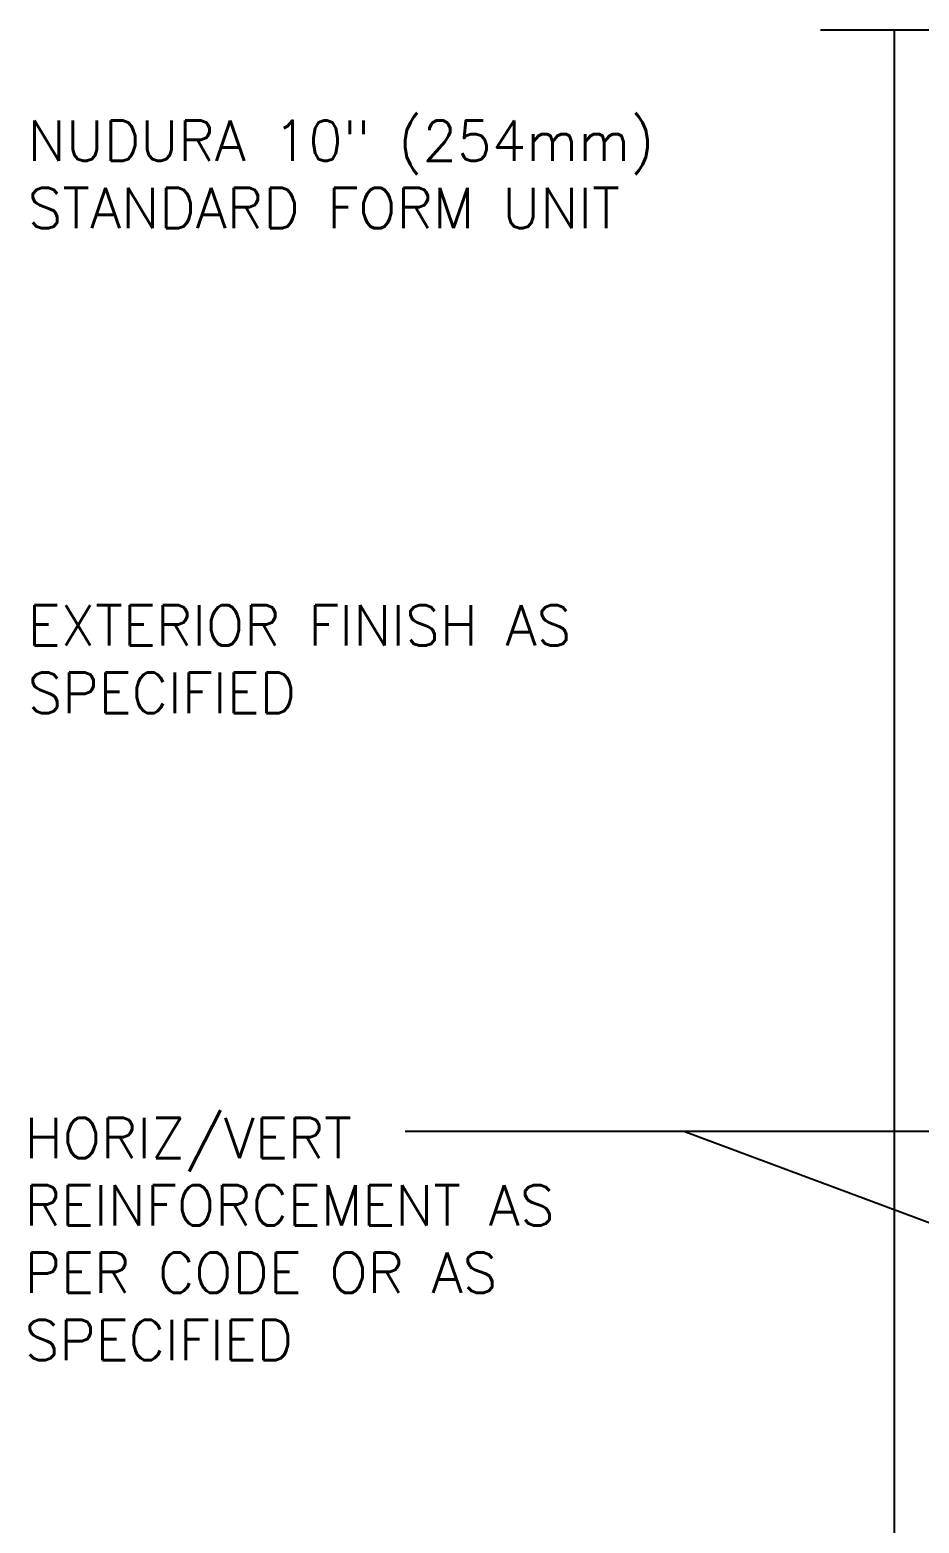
# Model space of a CAD drawing. Header units: inches. Extents: x 246.6 to 295.2, y 123.2 to 216.6.
# Drawn here: x 247.52 to 264.03, y 187.83 to 215.56 of the extents above; entities that cross this region are included whole.
import ezdxf

# ---------------------------------------------------------------- set-up
doc = ezdxf.new("R2010")
doc.units = ezdxf.units.IN
doc.header["$LTSCALE"] = 0.5
doc.header["$MEASUREMENT"] = 0
doc.linetypes.add('DASHEDX2', pattern=[1.5, 1, -0.5])
for name, color, linetype in [('CUT PLANE', 9, 'Continuous'), ('LINE9', 9, 'Continuous'), ('TEXT', 4, 'Continuous')]:
    doc.layers.add(name, color=color, linetype=linetype)
doc.styles.add('DIM', font='romans.shx', dxfattribs={"width": 0.7})
doc.styles.add('ROMANS', font='romans.shx', dxfattribs={"height": 1.125})
doc.dimstyles.new('ext_12', dxfattribs={"dimscale": 12, "dimtxt": 0.09375, "dimasz": 0.09375, "dimexe": 0.09375, "dimexo": 0.0625, "dimgap": 0.0625, "dimtad": 1, "dimdec": 1, "dimzin": 3, "dimdsep": 46, "dimlunit": 4, "dimtxsty": 'DIM', "dimcen": 0.09, "dimdle": 0.09375, "dimclrt": 4, "dimadec": 0, "dimazin": 0, "dimtfac": 1, "dimtdec": 1, "dimtmove": 2, "dimatfit": 3, "dimfxl": 1, "dimfrac": 2, "dimtolj": 1, "dimtzin": 0, "dimarcsym": 0})

msp = doc.modelspace()

# ---------------------------------------------------------------- linework, layer by layer
at = {"layer": 'CUT PLANE'}
msp.add_line((262.196, 215.556), (270.803, 215.556), dxfattribs=at)
at = {"layer": 'LINE9'}
msp.add_line((263.561, 215.556), (263.561, 179.556), dxfattribs=at)
at = {"layer": 'TEXT'}
for points in [[(265.797, 213.389, 0, 0.36, 0), (264.717, 213.389, 0, 0, 0), (260.881, 213.389, 0, 0, 0)], [(263.561, 204.656, 0, 0.36, 0), (262.481, 204.656, 0, 0, 0), (257.256, 204.656, 0, 0, 0)]]:
    msp.add_lwpolyline(points, format="xyseb", dxfattribs=at)

# ---------------------------------------------------------------- texts
at = {"layer": 'TEXT', "insert": (247.478, 212.872), "char_height": 0.75, "width": 12.96959, "attachment_point": 4, "style": 'ROMANS'}
msp.add_mtext('NUDURA 10" (254mm) STANDARD FORM UNIT', dxfattribs=at)
at = {"layer": 'TEXT', "linetype": 'DASHEDX2', "char_height": 0.75, "width": 11.118, "attachment_point": 4, "style": 'ROMANS'}
for s, insert in [('EXTERIOR FINISH AS SPECIFIED', (247.478, 203.874)), ('HORIZ/VERT REINFORCEMENT AS PER CODE OR AS SPECIFIED', (247.422, 193.109))]:
    msp.add_mtext(s, dxfattribs=dict(at, insert=insert))

# ---------------------------------------------------------------- leaders
at = {"layer": 'TEXT'}
for points in [[(271.056, 195.103), (259.661, 195.103), (254.484, 195.103)], [(271.936, 190.522), (259.661, 195.103), (254.484, 195.103)]]:
    msp.add_leader(points, dimstyle='ext_12', override={"dimgap": 0.0625, "dimtad": 0}, dxfattribs=at)

doc.saveas('drawing.dxf')
